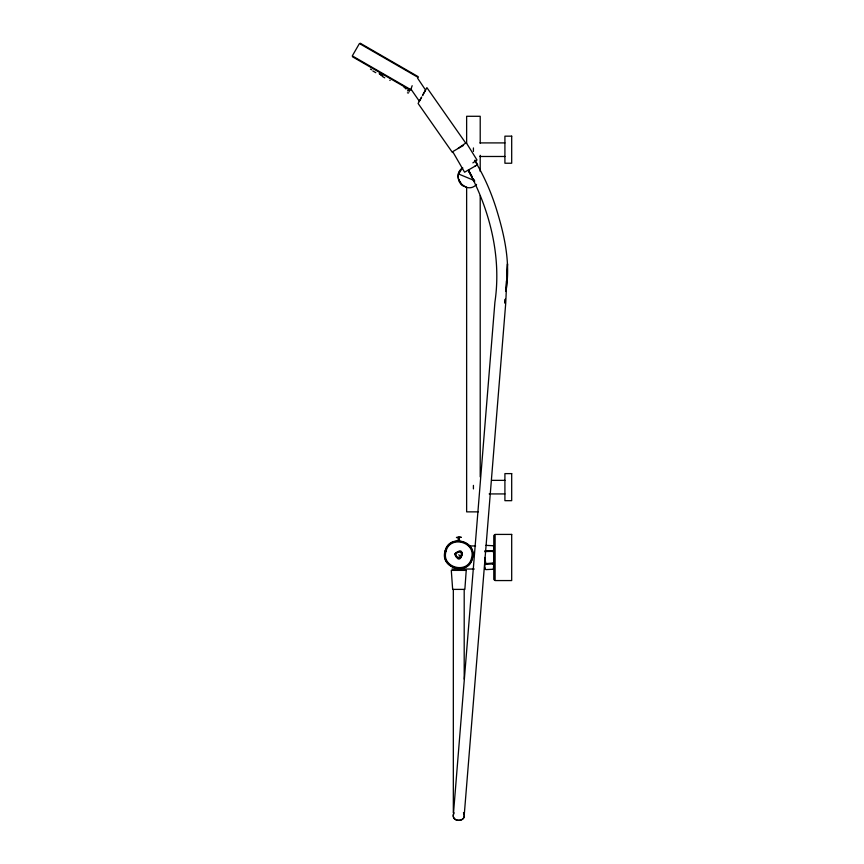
<?xml version="1.0" encoding="UTF-8"?>
<svg xmlns="http://www.w3.org/2000/svg" width="864" height="864" viewBox="0 0 864 864"><rect width="100%" height="100%" fill="white"/><g stroke="black" fill="none" stroke-linecap="round" stroke-linejoin="round"><path stroke-width="1.3" d="M409.158 91.865L409.19 89.37L403.769 86.573L405.961 89.003M458.201 537.257L458.19 541.328M505.829 290.088L506.412 280.908M506.747 275.659L507.503 263.844L505.732 303.145L464.378 813.272M494.046 552.377L494.046 562.594M505.872 291.395C510.862 262.969 504.36 234.554 495.893 207.468C490.666 191.182 483.797 175.435 474.822 160.844M453.557 812.398L494.899 302.26C501.671 256.792 489.91 210.287 468.299 170.251L472.122 176.958M463.558 186.203C456.818 182.628 456.278 171.979 462.791 167.929C449.906 176.04 466.182 195.588 476.561 184.41M493.376 569.43L494.046 560.153M485.233 551.545L492.696 551.362L493.808 549.601L493.852 551.988L493.376 551.545C494.856 550.13 492.556 542.678 494.046 547.603M453.654 813.564C450.554 823.144 467.683 822.301 463.676 813.067M411.048 88.938L412.16 85.698M493.765 546.642L493.376 545.551M454.054 812.678C449.14 822.809 468.385 822.809 463.471 812.678M458.73 174.042L461.473 169.301M493.376 563.436L493.808 565.369L493.852 562.982L485.903 563.609C483.408 564.181 485.87 570.683 484.758 568.598L485.903 569.624L493.376 569.236M425.563 90.05L417.517 78.052M419.407 101.11L421.394 97.556M423.652 93.485L422.507 95.548L426.902 87.642L465.804 143.186M424.094 92.686L425.25 90.623M421.708 96.984L418.1 103.464L452.488 152.561M460.933 556.945C463.914 543.402 447.39 559.926 460.933 556.945L458.762 554.774M485.903 551.016L485.233 552.096L485.233 550.649L493.376 550.649L494.046 554.828M492.696 563.609L493.376 564.332L492.696 563.965L493.376 562.885M407.484 90.882L409.19 89.37M458.147 148.316L466.236 142.711L477.004 160.013L472.878 162.875M463.514 145.39L452.704 151.632L464.584 172.206L477.63 164.678L474.984 160.099M474.574 166.439L475.567 165.866M485.903 563.965L484.758 562.982L485.233 564.332L492.696 563.965M459.648 558.036C469.94 548.338 446.288 551.448 458.762 558.166M408.51 92.988L407.43 92.826M479.984 142.906L504.911 142.906M479.984 156.481L504.911 156.481M491.789 480.362L504.911 480.362M489.164 493.927L504.911 493.927M478.224 511.866L466.636 511.866L466.636 187.596M461.117 537.257L456.419 537.505L461.03 537.257M485.903 545.357L493.376 545.746M469.109 545.951L475.578 545.951M451.98 569.03L474.282 569.03M492.696 551.016L493.376 551.545M458.449 173.945L474.617 180.652M464.53 186.289L466.204 186.98M372.816 70.956L375.818 72.695M382.18 76.367L384.761 77.846M382.536 75.686L379.156 73.732M411.08 89.813L352.307 55.879L359.435 43.535L418.198 77.468M360.202 43.2L418.111 76.637M352.393 56.722L410.303 90.158M371.617 69.768L370.44 69.098M389.815 80.276L390.128 80.46M382.741 75.805L379.609 74.002L381.218 74.93M463.687 185.944L461.473 184.248L458.73 179.507M485.233 550.649L485.903 551.362M492.696 551.362L493.376 552.096M484.618 557.485L485.903 563.609M411.07 89.284L419.353 101.228M473.375 179.204L474.617 181.451L473.407 179.183M468.536 170.078L472.187 176.904M468.245 170.316L474.282 181.688M484.553 567.378L484.834 568.339M459.389 537.257L459.4 541.328M494.392 534.751L494.392 580.219M494.046 535.432L494.046 579.55M485.233 562.885L485.233 564.332M480.211 143.197L480.211 116.284L466.636 116.284L466.636 143.197M480.211 155.304L480.211 171.45M480.211 195.674L480.211 476.885M473.418 147.938L473.418 151.448M473.418 485.384L473.418 488.905M464.195 589.388L464.195 679.115M458.795 537.257L458.795 541.328M453.33 589.388L453.33 812.83M505.246 299.279L504.997 303.221L505.289 299.279M466.225 570.38L464.864 589.388L452.65 589.388L451.3 570.38L466.225 570.38M445.327 551.178C440.035 568.264 468.245 575.824 472.198 558.371C477.49 541.285 449.269 533.725 445.327 551.178M446.008 551.383C440.953 567.616 467.845 574.765 471.517 558.166C476.572 541.933 449.68 534.784 446.008 551.383M455.166 553.824C460.285 570.002 467.618 542.279 455.166 553.824M445.057 551.113C439.603 568.534 468.482 576.299 472.468 558.436C477.922 541.015 449.042 533.25 445.057 551.113M511.693 136.166L504.911 136.166L504.911 163.231L511.693 163.231L511.693 136.166M511.693 473.612L504.911 473.612L504.911 500.677L511.693 500.677L511.693 473.612M511.693 534.416L495.072 534.416L495.072 580.565L511.693 580.565L511.693 534.416"/></g></svg>
